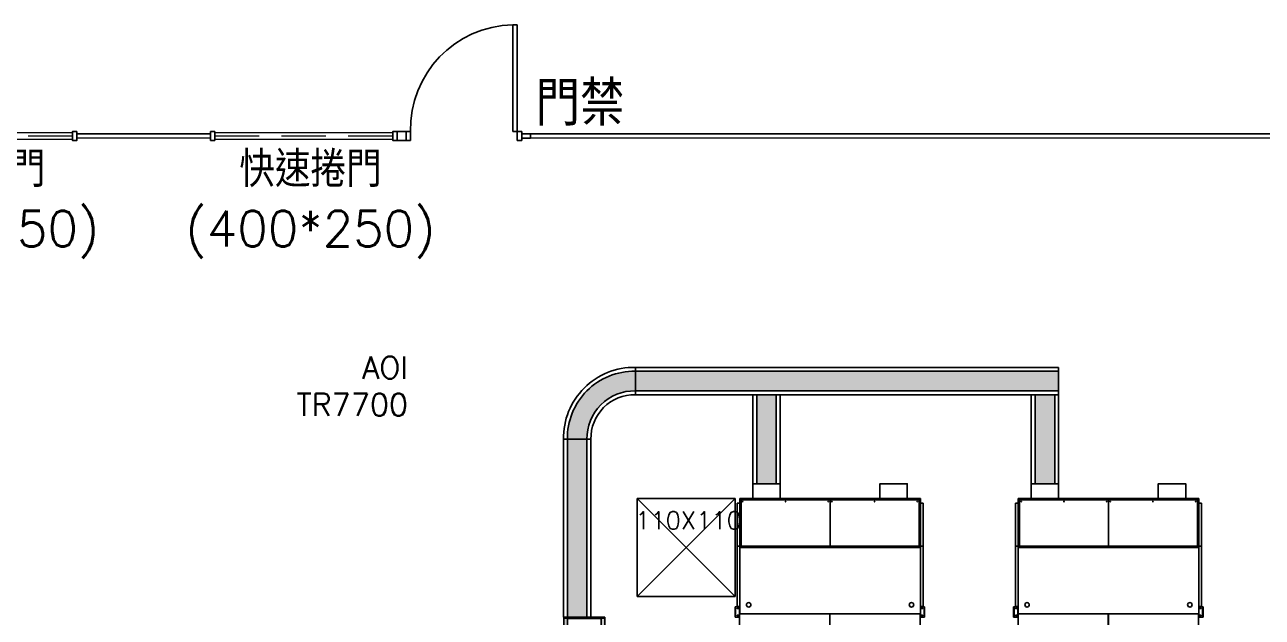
# Model space of a CAD drawing. Extents: x -80 to 56020, y 18240 to 42185.
# Drawn here: x 4856 to 6248, y 20722 to 21388 of the extents above; entities that cross this region are included whole.
import ezdxf
from ezdxf.enums import TextEntityAlignment as Align

# ---------------------------------------------------------------- set-up
doc = ezdxf.new("R2010")
doc.units = 0
doc.header["$LTSCALE"] = 200
doc.linetypes.add('1', pattern=[0.375, 0.25, -0.125])
for name, color, linetype in [('SMT Line', 5, 'Continuous'), ('XFAB-L20$0$COL', 1, 'Continuous'), ('新設門', 3, '00160'), ('緯穎新設隔間', 151, 'Continuous'), ('緯穎生產設備', 7, 'Continuous')]:
    doc.layers.add(name, color=color, linetype=linetype)
doc.styles.add('CCAD', font='TXT', dxfattribs={"bigfont": 'CCAD'})
doc.styles.add('DIM', font='simplex.shx', dxfattribs={"bigfont": 'chineset.shx'})
doc.styles.add('XFAB-L20$0$CHINA', font='simplex.shx', dxfattribs={"width": 0.75, "bigfont": 'chineset.shx'})
doc.linetypes.add('00160', pattern='A,0.05,[5,Hcad2000.shx,S=1,R=0,X=0,Y=-0.5],1.45', length=1.5)

# ---------------------------------------------------------------- blocks, each defined once
blk = doc.blocks.new('XFAB-L20$0$C-110x110')
at = {"layer": 'Defpoints'}
for p, q in [((55, -55), (-55, 55)), ((-55, -55), (55, 55))]:
    blk.add_line(p, q, dxfattribs=at)
at = {"layer": 'XFAB-L20$0$COL'}
blk.add_lwpolyline([(-55, 55), (55, 55), (55, -55), (-55, -55)], close=True, dxfattribs=at)
at = {"layer": 'Defpoints', "style": 'XFAB-L20$0$CHINA'}
blk.add_text('110X110', height=20, dxfattribs=at).set_placement((-57.4, 30.5), align=Align.MIDDLE_LEFT)
blk = doc.blocks.new('七模組')
at = {"color": 5, "linetype": 'Continuous', "lineweight": 25}
for p, q in [((27298, 4173), (27298, 4178)), ((27298, 4178), (27414, 4178)), ((27414, 4178), (27414, 4173)), ((26083, 2100), (26083, 4130)), ((26083, 4130), (26089, 4130)), ((26089, 4130), (26089, 2100)), ((26089, 4130), (26618, 4130)), ((26097, 4116), (26097, 4119)), ((26097, 4119), (26098, 4119)), ((26098, 4116), (26097, 4116)), ((26097, 3116), (26097, 4114)), ((26098, 4119), (26098, 4116)), ((26098, 4119), (26618, 4119)), ((26098, 4116), (26618, 4116)), ((26098, 4115), (26618, 4115)), ((26100, 4116), (26112, 4116)), ((26112, 4116), (26112, 4115)), ((26122, 4116), (26122, 4115)), ((26134, 4116), (26122, 4116)), ((26133, 4160), (26133, 4130)), ((26618, 4160), (26133, 4160)), ((26137, 4116), (26137, 4115)), ((26618, 4160), (26618, 4130)), ((27296, 4160), (26618, 4160)), ((26618, 2100), (26618, 4130)), ((26618, 4130), (26967, 4130)), ((26633, 4130), (26633, 2100)), ((27376, 4130), (26967, 4130)), ((27296, 4160), (27296, 4130)), ((27414, 4173), (27298, 4173)), ((27298, 4130), (27298, 4173)), ((27313, 4153), (27313, 4143)), ((27318, 4143), (27318, 4153)), ((27376, 4130), (27376, 2100)), ((27414, 4130), (27376, 4130)), ((27377, 4128), (27376, 4128)), ((27377, 4115), (27376, 4115)), ((27377, 4128), (27377, 3114)), ((28235, 4128), (27377, 4128)), ((27393, 4153), (27393, 4143)), ((27398, 4143), (27398, 4153)), ((27410, 4130), (27410, 4128)), ((27412, 4130), (27412, 4128)), ((27414, 4130), (27414, 4173)), ((27414, 4130), (27414, 4128)), ((27376, 4025), (27377, 4025)), ((27377, 3950), (27376, 3950)), ((27377, 3801), (27376, 3801)), ((26116, 3612), (26116, 3617)), ((26117, 3617), (26117, 3612)), ((26117, 3612), (26117, 3617)), ((27376, 3442), (27377, 3442)), ((27376, 3439), (27377, 3439)), ((27377, 3438), (27376, 3438)), ((27377, 3435), (27376, 3435)), ((27376, 3435), (27377, 3435)), ((27376, 3408), (27377, 3408)), ((27377, 3408), (27376, 3408)), ((27376, 3405), (27377, 3405)), ((27377, 3405), (27376, 3405)), ((27376, 3400), (27377, 3400)), ((26097, 3116), (26097, 3114)), ((26097, 3114), (26097, 2116)), ((26618, 3115), (26098, 3115)), ((26116, 3132), (26116, 3137)), ((26116, 3092), (26116, 3097)), ((26117, 3137), (26117, 3132)), ((26117, 3132), (26117, 3137)), ((26117, 3097), (26117, 3092)), ((26117, 3092), (26117, 3097)), ((27377, 3114), (28235, 3114)), ((28235, 3112), (27377, 3112)), ((27377, 3112), (27377, 2098)), ((27376, 3047), (27377, 3047)), ((27376, 3046), (27377, 3046)), ((27376, 3022), (27377, 3022)), ((27376, 3019), (27377, 3019)), ((27377, 2829), (27376, 2829)), ((27376, 2824), (27377, 2824)), ((27377, 2823), (27376, 2823)), ((27377, 2820), (27376, 2820)), ((27376, 2820), (27377, 2820)), ((27376, 2793), (27377, 2793)), ((27377, 2793), (27376, 2793)), ((27376, 2790), (27377, 2790)), ((27377, 2790), (27376, 2790)), ((27377, 2787), (27376, 2787)), ((26116, 2612), (26116, 2617)), ((26117, 2617), (26117, 2612)), ((26117, 2612), (26117, 2617)), ((27376, 2555), (27377, 2555)), ((27376, 2554), (27377, 2554)), ((27376, 2539), (27377, 2539)), ((27376, 2539), (27377, 2539)), ((27376, 2530), (27377, 2530)), ((27376, 2530), (27377, 2530)), ((27376, 2516), (27377, 2516)), ((27376, 2515), (27377, 2515)), ((27377, 2513), (27376, 2513)), ((27376, 2511), (27377, 2511)), ((27376, 2291), (27377, 2291)), ((27376, 2289), (27377, 2289)), ((27376, 2287), (27377, 2287)), ((27376, 2286), (27377, 2286)), ((27376, 2271), (27377, 2271)), ((27376, 2271), (27377, 2271)), ((27376, 2262), (27377, 2262)), ((27376, 2262), (27377, 2262)), ((27376, 2248), (27377, 2248)), ((27376, 2247), (27377, 2247)), ((26089, 2100), (26083, 2100)), ((26618, 2100), (26089, 2100)), ((26097, 2111), (26097, 2114)), ((26097, 2114), (26098, 2114)), ((26098, 2111), (26097, 2111)), ((26098, 2115), (26618, 2115)), ((26098, 2114), (26098, 2111)), ((26098, 2114), (26618, 2114)), ((26098, 2111), (26618, 2111)), ((26100, 2114), (26112, 2114)), ((26112, 2114), (26112, 2115)), ((26122, 2115), (26122, 2114)), ((26122, 2114), (26134, 2114)), ((26133, 2100), (26133, 2070)), ((26137, 2115), (26137, 2114)), ((26618, 2100), (26618, 2070)), ((26967, 2100), (26618, 2100)), ((27376, 2100), (26967, 2100)), ((27296, 2100), (27296, 2070)), ((27298, 2053), (27298, 2097)), ((27414, 2097), (27298, 2097)), ((27302, 2098), (27377, 2098)), ((27302, 2097), (27302, 2098)), ((27310, 2098), (27310, 2100)), ((27313, 2098), (27313, 2100)), ((27319, 2098), (27319, 2100)), ((27322, 2098), (27322, 2100)), ((27377, 2205), (27376, 2205)), ((27376, 2115), (27377, 2115)), ((27377, 2098), (28235, 2098)), ((27410, 2098), (27410, 2097)), ((27412, 2098), (27412, 2097)), ((27414, 2098), (27414, 2097)), ((27414, 2053), (27414, 2097)), ((26618, 2070), (26133, 2070)), ((27296, 2070), (26618, 2070)), ((27298, 2053), (27414, 2053)), ((27298, 2048), (27298, 2053)), ((27414, 2048), (27298, 2048)), ((27313, 2083), (27313, 2073)), ((27318, 2073), (27318, 2083)), ((27393, 2083), (27393, 2073)), ((27398, 2073), (27398, 2083)), ((27414, 2053), (27414, 2048))]:
    blk.add_line(p, q, dxfattribs=at)
at = {"color": 5}
for p, q in [((26618, 2100), (26618, 4130)), ((26129, 2100), (26129, 2100))]:
    blk.add_line(p, q, dxfattribs=at)
for points in [[(26083, 3983), (25916, 3983), (25916, 3675), (26083, 3675)], [(26083, 2247), (25916, 2247), (25916, 2555), (25916, 2555), (26083, 2555)]]:
    blk.add_lwpolyline(points, close=True, dxfattribs=at)
at = {"color": 5, "linetype": 'Continuous', "lineweight": 25}
for centre, radius in [((26117, 4096), 2.75), ((27276, 4030), 25), ((27316, 4148), 2.25), ((27316, 4148), 2.1), ((27396, 4148), 2.25), ((27396, 4148), 2.1), ((26117, 3615), 2.75), ((26117, 3135), 2.75), ((26117, 3095), 2.75), ((26117, 2615), 2.75), ((26117, 2134), 2.75), ((27276, 2200), 25), ((27316, 2078), 2.25), ((27316, 2078), 2.1), ((27396, 2078), 2.25), ((27396, 2078), 2.1)]:
    blk.add_circle(centre, radius, dxfattribs=at)
for centre, radius, start, end in [((26100, 4113), 3, 90, 139.1225), ((26098, 4114), 1, 90, 180), ((26134, 4113), 3, 41.8103, 90), ((27316, 4153), 2.6, 0, 180), ((27316, 4143), 2.6, 180, 0), ((27396, 4153), 2.6, 0, 180), ((27396, 4143), 2.6, 180, 0), ((26098, 3116), 1, 180, 270), ((26098, 3114), 1, 90, 180), ((26098, 2116), 1, 180, 270), ((26100, 2117), 3, 220.8759, 270), ((26134, 2117), 3, 270, 318.1897), ((27316, 2083), 2.6, 0, 180), ((27316, 2073), 2.6, 180, 0), ((27396, 2083), 2.6, 0, 180), ((27396, 2073), 2.6, 180, 0)]:
    blk.add_arc(centre, radius, start, end, dxfattribs=at)
blk = doc.blocks.new('料站貼標機')
at = {"color": 5, "linetype": 'Continuous', "lineweight": 25}
for p, q in [((6499.5, 22209.4), (6503.5, 22209.4)), ((6499.5, 22208.4), (6499.5, 22209.4)), ((6503.5, 22208.4), (6499.5, 22208.4)), ((6499.5, 22171.4), (6499.5, 22208.4)), ((6541.5, 22209.4), (6503.5, 22209.4)), ((6503.5, 22209.4), (6503.5, 22208.4)), ((6503.5, 22171.4), (6503.5, 22208.4)), ((6541.5, 22207.9), (6503.5, 22207.9)), ((6541.5, 22209.4), (6545.5, 22209.4)), ((6541.5, 22208.4), (6541.5, 22209.4)), ((6541.5, 22171.4), (6541.5, 22208.4)), ((6545.5, 22208.4), (6541.5, 22208.4)), ((6545.5, 22209.4), (6545.5, 22208.4)), ((6545.5, 22171.4), (6545.5, 22208.4)), ((6462.9, 22051.4), (6462.9, 22171.4)), ((6463, 22171.4), (6462.9, 22171.4)), ((6463, 22051.4), (6463, 22171.4)), ((6463, 22171.4), (6464, 22171.4)), ((6464, 22171.4), (6464, 22051.4)), ((6528.4, 22171.4), (6464, 22171.4)), ((6510.9, 22166.5), (6510.9, 22086.8)), ((6510.9, 22166.4), (6528.4, 22166.4)), ((6511.1, 22087), (6511.1, 22166.3)), ((6511.1, 22166.2), (6511.4, 22166.2)), ((6511.4, 22166.3), (6511.4, 22087)), ((6511.4, 22166.2), (6528.4, 22166.2)), ((6527.8, 22166.2), (6527.8, 22166.4)), ((6528.4, 22166.4), (6528.4, 22171.4)), ((6528.4, 22171.4), (6529.2, 22171.4)), ((6529.2, 22166.4), (6528.4, 22166.4)), ((6528.4, 22087), (6528.4, 22166.2)), ((6528.4, 22166.2), (6529.2, 22166.2)), ((6529.2, 22171.4), (6529.2, 22166.4)), ((6550.7, 22171.4), (6529.2, 22171.4)), ((6529.2, 22166.4), (6550.7, 22166.4)), ((6529.2, 22166.2), (6529.2, 22087)), ((6529.2, 22166.2), (6550.7, 22166.2)), ((6548.7, 22166.2), (6548.7, 22166.4)), ((6550.7, 22166.4), (6550.7, 22171.4)), ((6550.7, 22171.4), (6550.9, 22171.4)), ((6550.9, 22166.4), (6550.7, 22166.4)), ((6550.7, 22087), (6550.7, 22166.3)), ((6550.7, 22166.2), (6550.9, 22166.2)), ((6550.9, 22171.4), (6550.9, 22166.4)), ((6550.9, 22166.2), (6550.9, 22166.4)), ((6550.9, 22166.3), (6550.9, 22087)), ((6551, 22102.2), (6551, 22166.5)), ((6509.2, 22156.4), (6509.9, 22156.4)), ((6509.3, 22159.6), (6509.8, 22159.6)), ((6509.3, 22156.2), (6509.8, 22156.2)), ((6532.5, 22156.3), (6532.5, 22097)), ((6532.5, 22156.2), (6532.5, 22156.2)), ((6546.2, 22158.2), (6533.7, 22158.2)), ((6533.7, 22158.2), (6533.7, 22158.2)), ((6547.4, 22097), (6547.4, 22156.3)), ((6532.5, 22136.6), (6532.5, 22097)), ((6532.5, 22097), (6532.5, 22097)), ((6533.7, 22095), (6546.2, 22095)), ((6533.7, 22095), (6533.7, 22095)), ((6551, 22056.4), (6551, 22101)), ((6510.9, 22086.8), (6528.4, 22086.8)), ((6511.4, 22087), (6511.1, 22087)), ((6528.4, 22087), (6511.4, 22087)), ((6527.8, 22087), (6527.8, 22086.8)), ((6529.2, 22087), (6528.4, 22087)), ((6528.4, 22051.4), (6528.4, 22086.8)), ((6528.4, 22086.8), (6529.2, 22086.8)), ((6529.2, 22087), (6550.7, 22087)), ((6529.2, 22086.8), (6529.2, 22051.4)), ((6550.7, 22086.8), (6529.2, 22086.8)), ((6532.8, 22079.8), (6532.8, 22058.4)), ((6543, 22080.8), (6533.4, 22080.8)), ((6543.6, 22058.4), (6543.6, 22079.8)), ((6548.7, 22087), (6548.7, 22086.8)), ((6550.9, 22087), (6550.7, 22087)), ((6550.7, 22051.4), (6550.7, 22086.8)), ((6550.7, 22086.8), (6550.9, 22086.8)), ((6550.9, 22086.8), (6550.9, 22087)), ((6550.9, 22086.8), (6550.9, 22051.4)), ((6548.1, 22075.6), (6548.1, 22077.6)), ((6462.9, 22051.4), (6463, 22051.4)), ((6464, 22051.4), (6463, 22051.4)), ((6464, 22051.4), (6528.4, 22051.4)), ((6499.5, 22027.4), (6499.5, 22051.4)), ((6503.5, 22027.4), (6503.5, 22051.4)), ((6529.2, 22051.4), (6528.4, 22051.4)), ((6550.7, 22051.4), (6529.2, 22051.4)), ((6533.4, 22057.4), (6543, 22057.4)), ((6541.5, 22027.4), (6541.5, 22051.4)), ((6545.5, 22027.4), (6545.5, 22051.4)), ((6548.1, 22060.6), (6548.1, 22062.6)), ((6550.9, 22051.4), (6550.7, 22051.4)), ((6499.5, 22027.4), (6503.5, 22027.4)), ((6499.5, 22026.4), (6499.5, 22027.4)), ((6503.5, 22026.4), (6499.5, 22026.4)), ((6541.5, 22027.9), (6503.5, 22027.9)), ((6503.5, 22027.4), (6503.5, 22026.4)), ((6503.5, 22026.4), (6541.5, 22026.4)), ((6541.5, 22027.4), (6545.5, 22027.4)), ((6541.5, 22026.4), (6541.5, 22027.4)), ((6545.5, 22026.4), (6541.5, 22026.4)), ((6545.5, 22027.4), (6545.5, 22026.4))]:
    blk.add_line(p, q, dxfattribs=at)
at = {"color": 5, "linetype": 'Continuous', "lineweight": 25, "flags": 128}
for points in [[(6532.5, 22156.2), (6532.5, 22156.5), (6532.5, 22156.8), (6532.6, 22157.1), (6532.7, 22157.3), (6532.8, 22157.5), (6532.9, 22157.7), (6533, 22157.9), (6533.2, 22158), (6533.3, 22158.1), (6533.5, 22158.2), (6533.7, 22158.2)], [(6533.7, 22158.2), (6533.5, 22158.2), (6533.3, 22158.1), (6533.2, 22158), (6533, 22157.9), (6532.9, 22157.7), (6532.8, 22157.5), (6532.7, 22157.3), (6532.6, 22157.1), (6532.5, 22156.8), (6532.5, 22156.5), (6532.5, 22156.2)], [(6533.7, 22158.2), (6533.5, 22158.2), (6533.3, 22158.1), (6533.2, 22158), (6533, 22157.9), (6532.9, 22157.7), (6532.8, 22157.5), (6532.7, 22157.3), (6532.6, 22157.1), (6532.5, 22156.8), (6532.5, 22156.5), (6532.5, 22156.2)], [(6546.2, 22158.2), (6546.4, 22158.2), (6546.5, 22158.1), (6546.7, 22158), (6546.8, 22157.9), (6547, 22157.7), (6547.1, 22157.5), (6547.2, 22157.3), (6547.3, 22157.1), (6547.3, 22156.8), (6547.4, 22156.5), (6547.4, 22156.2)], [(6547.4, 22156.2), (6547.4, 22156.5), (6547.3, 22156.8), (6547.3, 22157.1), (6547.2, 22157.3), (6547.1, 22157.5), (6547, 22157.7), (6546.8, 22157.9), (6546.7, 22158), (6546.5, 22158.1), (6546.4, 22158.2), (6546.2, 22158.2)], [(6533.7, 22095), (6533.5, 22095), (6533.3, 22095.1), (6533.2, 22095.2), (6533, 22095.3), (6532.9, 22095.5), (6532.8, 22095.7), (6532.7, 22095.9), (6532.6, 22096.2), (6532.5, 22096.5), (6532.5, 22096.7), (6532.5, 22097)], [(6532.5, 22097), (6532.5, 22096.7), (6532.5, 22096.5), (6532.6, 22096.2), (6532.7, 22095.9), (6532.8, 22095.7), (6532.9, 22095.5), (6533, 22095.3), (6533.2, 22095.2), (6533.3, 22095.1), (6533.5, 22095), (6533.7, 22095)], [(6532.5, 22097), (6532.5, 22096.7), (6532.5, 22096.5), (6532.6, 22096.2), (6532.7, 22095.9), (6532.8, 22095.7), (6532.9, 22095.5), (6533, 22095.3), (6533.2, 22095.2), (6533.3, 22095.1), (6533.5, 22095), (6533.7, 22095)], [(6547.4, 22097), (6547.4, 22096.7), (6547.3, 22096.5), (6547.3, 22096.2), (6547.2, 22095.9), (6547.1, 22095.7), (6547, 22095.5), (6546.8, 22095.3), (6546.7, 22095.2), (6546.5, 22095.1), (6546.4, 22095), (6546.2, 22095)], [(6546.2, 22095), (6546.4, 22095), (6546.5, 22095.1), (6546.7, 22095.2), (6546.8, 22095.3), (6547, 22095.5), (6547.1, 22095.7), (6547.2, 22095.9), (6547.3, 22096.2), (6547.3, 22096.5), (6547.4, 22096.7), (6547.4, 22097)], [(6533.4, 22080.8), (6533.3, 22080.8), (6533.1, 22080.7), (6533, 22080.7), (6533, 22080.5), (6532.9, 22080.4), (6532.8, 22080.2), (6532.8, 22080), (6532.8, 22079.8)], [(6543.6, 22079.8), (6543.6, 22080), (6543.6, 22080.2), (6543.5, 22080.4), (6543.5, 22080.5), (6543.4, 22080.7), (6543.3, 22080.7), (6543.2, 22080.8), (6543, 22080.8)], [(6548.6, 22076.6), (6548.6, 22076.8), (6548.6, 22077), (6548.5, 22077.2), (6548.5, 22077.4), (6548.4, 22077.5), (6548.3, 22077.6), (6548.2, 22077.7), (6548.1, 22077.7), (6547.9, 22077.7), (6547.8, 22077.7), (6547.7, 22077.7), (6547.6, 22077.6), (6547.5, 22077.4), (6547.4, 22077.3), (6547.4, 22077.1), (6547.3, 22076.9), (6547.3, 22076.7), (6547.3, 22076.5), (6547.3, 22076.3), (6547.4, 22076.1), (6547.4, 22076), (6547.5, 22075.8), (6547.6, 22075.7), (6547.7, 22075.6), (6547.8, 22075.5), (6547.9, 22075.5), (6548.1, 22075.5), (6548.2, 22075.6), (6548.3, 22075.6), (6548.4, 22075.7), (6548.5, 22075.9), (6548.5, 22076), (6548.6, 22076.2), (6548.6, 22076.4), (6548.6, 22076.6)], [(6547.9, 22077.7), (6548, 22077.7), (6548.1, 22077.7), (6548.2, 22077.6), (6548.3, 22077.4), (6548.4, 22077.3), (6548.4, 22077.1), (6548.5, 22076.9), (6548.5, 22076.7), (6548.5, 22076.5), (6548.5, 22076.3), (6548.4, 22076.1), (6548.4, 22076), (6548.3, 22075.8), (6548.2, 22075.7), (6548.1, 22075.6), (6548, 22075.5), (6547.9, 22075.5)], [(6532.8, 22058.4), (6532.8, 22058.2), (6532.8, 22058), (6532.9, 22057.9), (6533, 22057.7), (6533, 22057.6), (6533.1, 22057.5), (6533.3, 22057.4), (6533.4, 22057.4)], [(6543, 22057.4), (6543.2, 22057.4), (6543.3, 22057.5), (6543.4, 22057.6), (6543.5, 22057.7), (6543.5, 22057.9), (6543.6, 22058), (6543.6, 22058.2), (6543.6, 22058.4)], [(6548.6, 22061.6), (6548.6, 22061.8), (6548.6, 22062), (6548.5, 22062.2), (6548.5, 22062.4), (6548.4, 22062.5), (6548.3, 22062.6), (6548.2, 22062.7), (6548.1, 22062.7), (6547.9, 22062.7), (6547.8, 22062.7), (6547.7, 22062.7), (6547.6, 22062.6), (6547.5, 22062.4), (6547.4, 22062.3), (6547.4, 22062.1), (6547.3, 22061.9), (6547.3, 22061.7), (6547.3, 22061.5), (6547.3, 22061.3), (6547.4, 22061.1), (6547.4, 22061), (6547.5, 22060.8), (6547.6, 22060.7), (6547.7, 22060.6), (6547.8, 22060.5), (6547.9, 22060.5), (6548.1, 22060.5), (6548.2, 22060.6), (6548.3, 22060.6), (6548.4, 22060.7), (6548.5, 22060.9), (6548.5, 22061), (6548.6, 22061.2), (6548.6, 22061.4), (6548.6, 22061.6)], [(6547.9, 22062.7), (6548, 22062.7), (6548.1, 22062.7), (6548.2, 22062.6), (6548.3, 22062.4), (6548.4, 22062.3), (6548.4, 22062.1), (6548.5, 22061.9), (6548.5, 22061.7), (6548.5, 22061.5), (6548.5, 22061.3), (6548.4, 22061.1), (6548.4, 22061), (6548.3, 22060.8), (6548.2, 22060.7), (6548.1, 22060.6), (6548, 22060.5), (6547.9, 22060.5)]]:
    blk.add_lwpolyline(points, dxfattribs=at)
at = {"color": 5, "linetype": 'Continuous', "lineweight": 25}
for centre, radius in [((6509.5, 22159.4), 0.325), ((6509.5, 22156.4), 0.325), ((6512.5, 22159.4), 0.325), ((6512.5, 22156.4), 0.325), ((6509.5, 22096.8), 0.325), ((6509.5, 22093.8), 0.325), ((6512.5, 22096.8), 0.325), ((6512.5, 22093.8), 0.325), ((6467, 22056.4), 3), ((6467, 22056.4), 2.8), ((6467, 22056.4), 2.75), ((6467, 22056.4), 2.67), ((6467, 22056.4), 0.15)]:
    blk.add_circle(centre, radius, dxfattribs=at)
for centre, start, end in [((6550.5, 22166.4), 0, 36.8699), ((6550.5, 22102.2), 323.1301, 0), ((6550.5, 22101), 0, 36.8699), ((6550.5, 22056.4), 323.1301, 0)]:
    blk.add_arc(centre, 0.5, start, end, dxfattribs=at)
blk = doc.blocks.new('A$C7219ca4d')
at = {"layer": '緯穎新設隔間'}
for p, q in [((2.5, 140), (2.5, 130)), ((7.5, 140), (2.5, 140)), ((7.5, 140), (7.5, 130)), ((0, 130), (0, 125)), ((10, 130), (0, 130)), ((7.5, 130), (2.5, 130)), ((10, 125), (10, 130)), ((0, 125), (10, 125)), ((10, 125), (10, 120)), ((130, 125), (10, 125)), ((10, 120), (130, 120)), ((130, 120), (130, 125)), ((0, 5), (0, 0)), ((10, 5), (0, 5)), ((0, 0), (10, 0)), ((7.5, 5), (2.5, 5)), ((10, 0), (10, 5))]:
    blk.add_line(p, q, dxfattribs=at)
blk.add_arc((12.5, 122.5), 117.5, 268.7811, 358.7811, dxfattribs=at)

msp = doc.modelspace()

# ---------------------------------------------------------------- hatches: boundary and pattern name
at = {"layer": '緯穎生產設備'}
h = msp.add_hatch(color=3, dxfattribs=at)
h.dxf.hatch_style = 1
h.paths.add_polyline_path([(5542.8, 20976.08), (5542.8, 20998.08, 0.42517988), (5466.4, 20921.68), (5488.4, 20921.68, -0.42525103)])
h = msp.add_hatch(color=3, dxfattribs=at)
h.dxf.hatch_style = 1
h.paths.add_polyline_path([(6018.65, 20998.08), (5705.65, 20998.08), (5542.8, 20998.08), (5542.8, 20976.08), (5705.5, 20976.08), (6018.65, 20976.08)])
h = msp.add_hatch(color=3, dxfattribs=at)
h.dxf.hatch_style = 1
h.paths.add_polyline_path([(5679.25, 20871.68), (5701.25, 20871.68), (5701.25, 20971.68), (5679.25, 20971.68)])
h = msp.add_hatch(color=3, dxfattribs=at)
h.dxf.hatch_style = 1
h.paths.add_polyline_path([(6014.25, 20971.68), (5992.25, 20971.68), (5992.25, 20871.68), (6014.25, 20871.68)])
h = msp.add_hatch(color=3, dxfattribs=at)
h.dxf.hatch_style = 1
h.paths.add_polyline_path([(5466.4, 20821.68), (5488.4, 20821.68), (5488.4, 20921.68), (5466.4, 20921.68)])
h = msp.add_hatch(color=3, dxfattribs=at)
h.dxf.hatch_style = 1
h.paths.add_polyline_path([(5466.4, 20721.68), (5488.4, 20721.68), (5488.4, 20821.68), (5466.4, 20821.68)])
h = msp.add_hatch(color=3, dxfattribs=at)
h.dxf.hatch_style = 1
h.paths.add_polyline_path([(5466.4, 20720.18), (5466.4, 20696.68), (5478.7, 20696.68), (5479.507, 20696.68), (5504.4, 20696.682), (5504.4, 20720.18)], flags=16)
h.paths.add_polyline_path([(5457, 20581.68), (5456.9, 20645.88), (5456.9, 20645.88, -0.16227766), (5457, 20646.18, -0.8769218), (5457.194, 20647.152), (5457.194, 20661.08), (5457, 20661.08), (5457, 20646.78, -0.16227733), (5456.9, 20647.08), (5456.9, 20647.08), (5456.9, 20691.68), (5457, 20696.68), (5462.4, 20696.68), (5462.4, 20720.68), (5462.4, 20721.68), (5466.4, 20721.68), (5504.4, 20721.68), (5508.4, 20721.68), (5508.4, 20720.68), (5508.4, 20696.682), (5545, 20696.684), (5545, 20576.684), (5544.9, 20576.684), (5543.9, 20576.684), (5508.4, 20576.682), (5508.4, 20539.68), (5508.4, 20538.68), (5504.4, 20538.68), (5466.4, 20538.68), (5462.4, 20538.68), (5462.4, 20539.68), (5462.4, 20576.68), (5457.194, 20576.68), (5457, 20576.68)])

# ---------------------------------------------------------------- linework, layer by layer
at = {"layer": '新設門', "linetype": 'ByBlock', "lineweight": 20}
for points in [[(4910, 21266.203), (4710, 21266.203), (4710, 21258.797), (4910, 21258.797)], [(5270, 21266.203), (5070, 21266.203), (5070, 21258.797), (5270, 21258.797)]]:
    msp.add_lwpolyline(points, close=True, dxfattribs=at)
at = {"layer": '新設門', "linetype": '1', "lineweight": 20}
for points in [[(4710, 21262.5), (4910, 21262.5)], [(5070, 21262.5), (5270, 21262.5)]]:
    msp.add_lwpolyline(points, dxfattribs=at)
at = {"layer": '緯穎新設隔間', "color": 143, "true_color": 0x7aafdf}
for p, q in [((4915, 21265), (5065, 21265)), ((5425, 21265), (6930, 21265))]:
    msp.add_line(p, q, dxfattribs=at)
at = {"layer": '緯穎新設隔間'}
for p, q in [((5065, 21257.5), (5065, 21267.5)), ((5285, 21267.5), (5275, 21267.5)), ((5275, 21257.5), (5285, 21257.5))]:
    msp.add_line(p, q, dxfattribs=at)
for points in [[(4915, 21267.5), (4910, 21267.5), (4910, 21257.5), (4915, 21257.5)], [(5275, 21267.5), (5270, 21267.5), (5270, 21257.5), (5275, 21257.5)]]:
    msp.add_lwpolyline(points, close=True, dxfattribs=at)
at = {"layer": '緯穎新設隔間', "lineweight": 20}
for points in [[(5065, 21260), (4915, 21260)], [(6930, 21260), (5425, 21260)]]:
    msp.add_lwpolyline(points, dxfattribs=at)
at = {"layer": '緯穎新設隔間'}
msp.add_lwpolyline([(5065, 21257.5), (5070, 21257.5), (5070, 21267.5), (5065, 21267.5)], dxfattribs=at)
at = {"layer": '緯穎生產設備', "color": 5}
for p, q in [((5705.65, 21002.48), (5542.8, 21002.48)), ((5542.8, 21002.48), (5542.8, 20971.68)), ((5542.8, 21002.48), (5542.8, 20971.68)), ((5705.65, 20998.08), (5542.8, 20998.085)), ((6018.65, 21002.48), (5705.65, 21002.48)), ((6018.65, 20998.08), (5705.65, 20998.08)), ((6018.65, 21002.48), (6018.65, 20971.68)), ((5705.5, 20976.08), (5542.8, 20976.085)), ((5542.8, 20971.68), (5705.65, 20971.68)), ((5705.65, 20971.68), (5674.85, 20971.68)), ((5674.85, 20971.68), (5674.85, 20871.68)), ((5679.25, 20871.68), (5679.25, 20971.68)), ((5701.25, 20871.68), (5701.25, 20971.68)), ((6018.65, 20976.08), (5705.5, 20976.08)), ((5705.65, 20871.68), (5705.65, 20971.68)), ((5705.65, 20971.68), (6018.65, 20971.68)), ((6018.65, 20971.68), (5987.85, 20971.68)), ((5987.85, 20971.68), (5987.85, 20871.68)), ((5992.25, 20871.68), (5992.25, 20971.68)), ((6014.25, 20871.68), (6014.25, 20971.68)), ((6018.65, 20871.68), (6018.65, 20971.68)), ((5462, 20921.68), (5492.8, 20921.68)), ((5462, 20921.68), (5462, 20821.68)), ((5466.4, 20921.68), (5466.4, 20821.68)), ((5488.4, 20821.68), (5488.4, 20921.68)), ((5492.8, 20821.68), (5492.8, 20921.68)), ((5674.85, 20871.68), (5679.25, 20871.68)), ((5679.25, 20871.68), (5701.25, 20871.68)), ((5701.25, 20871.68), (5705.65, 20871.68)), ((5987.85, 20871.68), (5992.25, 20871.68)), ((5992.25, 20871.68), (6014.25, 20871.68)), ((6014.25, 20871.68), (6018.65, 20871.68)), ((5462, 20821.68), (5462, 20721.68)), ((5466.4, 20821.68), (5466.4, 20721.68)), ((5488.4, 20721.68), (5488.4, 20821.68)), ((5492.8, 20721.68), (5492.8, 20821.68))]:
    msp.add_line(p, q, dxfattribs=at)
at = {"layer": '緯穎生產設備', "color": 2}
msp.add_line((5585, 20998.08), (5585, 20998.08), dxfattribs=at)
at = {"layer": '緯穎生產設備'}
msp.add_line((5848.45, 20854.97), (5848.45, 20854.97), dxfattribs=at)
at = {"layer": '緯穎生產設備', "color": 5}
for centre, radius, start, end in [((5541.423, 20923.057), 79.435, 89.007063, 180.992937), ((5541.401, 20923.079), 75.014, 88.931558, 181.068442), ((5541.798, 20922.682), 53.407, 88.924653, 181.075347), ((5541.825, 20922.655), 49.035, 88.860496, 181.139504)]:
    msp.add_arc(centre, radius, start, end, dxfattribs=at)

# ---------------------------------------------------------------- block references
at = {"layer": 'XFAB-L20$0$COL'}
msp.add_blockref('XFAB-L20$0$C-110x110', (5600, 20800), dxfattribs=at)
msp.add_blockref('XFAB-L20$0$C-110x110', (5600, 20800), dxfattribs=at)
msp.add_blockref('XFAB-L20$0$C-110x110', (5600, 20800), dxfattribs=at)
at = {"layer": '緯穎新設隔間', "xscale": -1, "rotation": 270}
msp.add_blockref('A$C7219ca4d', (5285, 21257.5), dxfattribs=at)
at = {"layer": '緯穎生產設備', "xscale": 0.1, "yscale": 0.1, "zscale": 0.1, "rotation": 270}
for p in [(5450.188, 23463.267), (5763.188, 23463.267)]:
    msp.add_blockref('七模組', p, dxfattribs=at)
at = {"layer": '緯穎生產設備', "color": 5, "rotation": 180}
msp.add_blockref('料站貼標機', (12007.93, 42748.102), dxfattribs=at)

# ---------------------------------------------------------------- texts
at = {"color": 3, "char_height": 40, "attachment_point": 1, "style": 'DIM'}
for insert in [(4624.244, 21245.139), (5002.187, 21245.139)]:
    msp.add_mtext_dynamic_manual_height_columns('\\pxqc;{\\C6;快速捲門\\P(400*250)}', width=350.82918, gutter_width=189.286, heights=[170.755], dxfattribs=dict(at, insert=insert))
at = {"layer": 'SMT Line', "color": 5, "lineweight": 25, "insert": (5287.218, 20948.09), "char_height": 20, "attachment_point": 9, "style": 'CCAD'}
msp.add_mtext('{\\C1; \\H1.25x; AOI\\PTR7700}', dxfattribs=at)
at = {"layer": '緯穎新設隔間', "insert": (5430.587, 21324.12), "char_height": 50, "attachment_point": 1, "style": 'DIM'}
msp.add_mtext_dynamic_manual_height_columns('{\\C3;門禁}', width=115.06919, gutter_width=150, heights=[57.032], dxfattribs=at)

doc.saveas('drawing.dxf')
